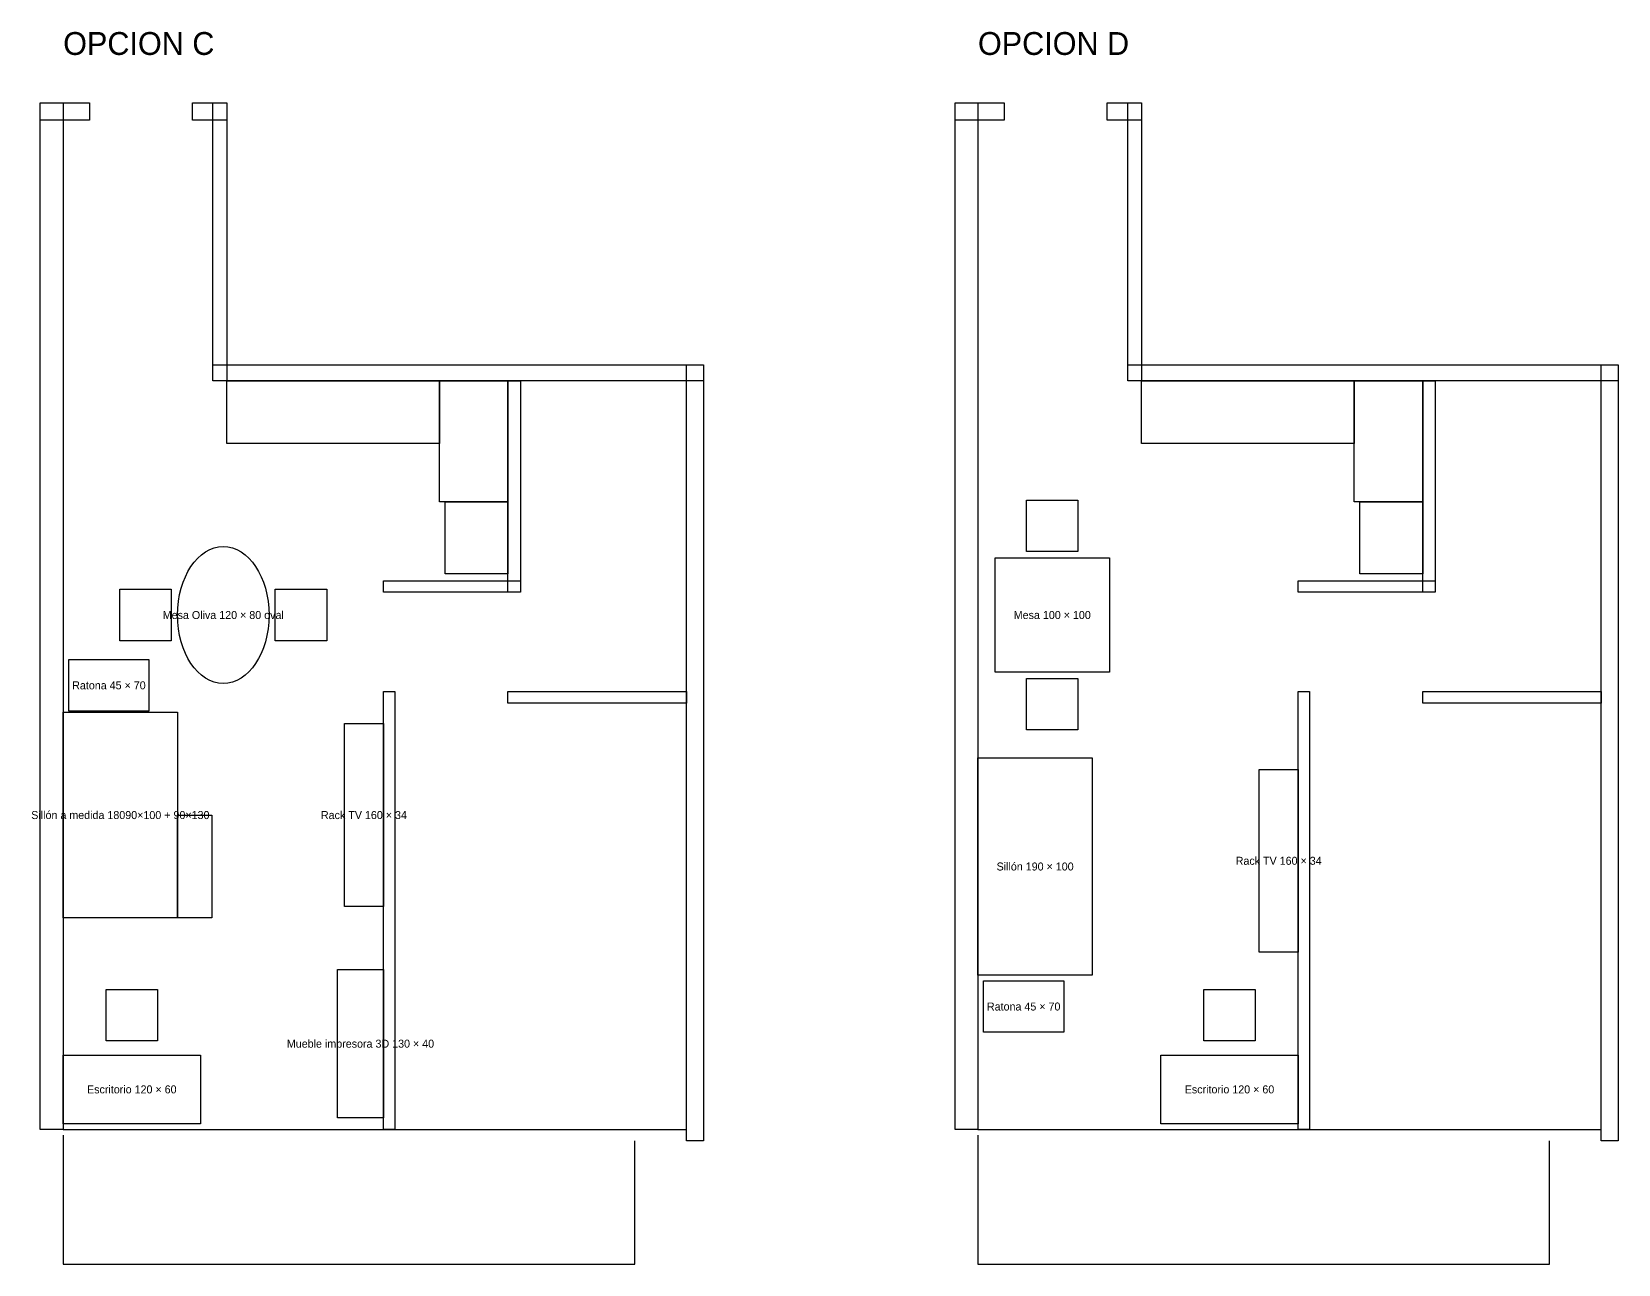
# Model space of a CAD drawing. Header units: metres. Extents: x -0.3 to 37.6, y -7.2 to 3.6.
# Drawn here: x 23.72 to 37.6, y -7.18 to 3.6 of the extents above; entities that cross this region are included whole.
import ezdxf
from ezdxf.enums import TextEntityAlignment as Align

# ---------------------------------------------------------------- set-up
doc = ezdxf.new("R2010")
doc.units = ezdxf.units.M
for name, color, linetype in [('COCINA', 8, 'Continuous'), ('MUEBLES_C', 6, 'Continuous'), ('MUEBLES_D', 4, 'Continuous'), ('MUROS', 7, 'Continuous'), ('TEXTOS', 2, 'Continuous')]:
    doc.layers.add(name, color=color, linetype=linetype)

msp = doc.modelspace()

# ---------------------------------------------------------------- linework, layer by layer
at = {"layer": 'COCINA'}
for points in [[(25.43, 0.55), (27.29, 0.55), (27.29, 0), (25.43, 0)], [(27.29, 0.55), (27.89, 0.55), (27.89, -0.51), (27.29, -0.51)], [(33.43, 0.55), (35.29, 0.55), (35.29, 0), (33.43, 0)], [(35.29, 0.55), (35.89, 0.55), (35.89, -0.51), (35.29, -0.51)], [(27.34, -0.51), (27.89, -0.51), (27.89, -1.14), (27.34, -1.14)], [(35.34, -0.51), (35.89, -0.51), (35.89, -1.14), (35.34, -1.14)]]:
    msp.add_lwpolyline(points, close=True, dxfattribs=at)
at = {"layer": 'MUEBLES_C'}
for points in [[(24.495, -1.275), (24.945, -1.275), (24.945, -1.725), (24.495, -1.725)], [(25.855, -1.275), (26.305, -1.275), (26.305, -1.725), (25.855, -1.725)], [(24.05, -1.89), (24.75, -1.89), (24.75, -2.34), (24.05, -2.34)], [(24, -2.35), (25, -2.35), (25, -4.15), (24, -4.15)], [(26.46, -2.45), (26.8, -2.45), (26.8, -4.05), (26.46, -4.05)], [(25, -3.25), (25.3, -3.25), (25.3, -4.15), (25, -4.15)], [(26.4, -4.6), (26.8, -4.6), (26.8, -5.9), (26.4, -5.9)], [(24.375, -4.775), (24.825, -4.775), (24.825, -5.225), (24.375, -5.225)], [(24, -5.35), (25.2, -5.35), (25.2, -5.95), (24, -5.95)]]:
    msp.add_lwpolyline(points, close=True, dxfattribs=at)
msp.add_ellipse((25.4, -1.5), major_axis=(0, 0.6), ratio=0.666667, dxfattribs=at)
at = {"layer": 'MUEBLES_D'}
for points in [[(32.425, -0.495), (32.875, -0.495), (32.875, -0.945), (32.425, -0.945)], [(32.15, -1), (33.15, -1), (33.15, -2), (32.15, -2)], [(32.425, -2.055), (32.875, -2.055), (32.875, -2.505), (32.425, -2.505)], [(32, -2.75), (33, -2.75), (33, -4.65), (32, -4.65)], [(34.46, -2.85), (34.8, -2.85), (34.8, -4.45), (34.46, -4.45)], [(32.05, -4.7), (32.75, -4.7), (32.75, -5.15), (32.05, -5.15)], [(33.975, -4.775), (34.425, -4.775), (34.425, -5.225), (33.975, -5.225)], [(33.6, -5.35), (34.8, -5.35), (34.8, -5.95), (33.6, -5.95)]]:
    msp.add_lwpolyline(points, close=True, dxfattribs=at)
at = {"layer": 'MUROS'}
for p, q in [((24, -6), (29.45, -6)), ((32, -6), (37.45, -6))]:
    msp.add_line(p, q, dxfattribs=at)
for points in [[(23.8, 2.98), (24, 2.98), (24, -6), (23.8, -6)], [(23.8, 2.98), (24.23, 2.98), (24.23, 2.83), (23.8, 2.83)], [(25.13, 2.98), (25.43, 2.98), (25.43, 2.83), (25.13, 2.83)], [(25.31, 2.98), (25.43, 2.98), (25.43, 0.55), (25.31, 0.55)], [(31.8, 2.98), (32, 2.98), (32, -6), (31.8, -6)], [(31.8, 2.98), (32.23, 2.98), (32.23, 2.83), (31.8, 2.83)], [(33.13, 2.98), (33.43, 2.98), (33.43, 2.83), (33.13, 2.83)], [(33.31, 2.98), (33.43, 2.98), (33.43, 0.55), (33.31, 0.55)], [(25.31, 0.69), (29.6, 0.69), (29.6, 0.55), (25.31, 0.55)], [(29.45, 0.69), (29.6, 0.69), (29.6, -6.1), (29.45, -6.1)], [(33.31, 0.69), (37.6, 0.69), (37.6, 0.55), (33.31, 0.55)], [(37.45, 0.69), (37.6, 0.69), (37.6, -6.1), (37.45, -6.1)], [(27.89, 0.55), (28, 0.55), (28, -1.3), (27.89, -1.3)], [(35.89, 0.55), (36, 0.55), (36, -1.3), (35.89, -1.3)], [(26.8, -1.2), (28, -1.2), (28, -1.3), (26.8, -1.3)], [(34.8, -1.2), (36, -1.2), (36, -1.3), (34.8, -1.3)], [(26.8, -2.17), (26.9, -2.17), (26.9, -6), (26.8, -6)], [(27.89, -2.17), (29.45, -2.17), (29.45, -2.27), (27.89, -2.27)], [(34.8, -2.17), (34.9, -2.17), (34.9, -6), (34.8, -6)], [(35.89, -2.17), (37.45, -2.17), (37.45, -2.27), (35.89, -2.27)]]:
    msp.add_lwpolyline(points, close=True, dxfattribs=at)
for points in [[(24, -6.05), (24, -7.18), (29, -7.18), (29, -6.1)], [(32, -6.05), (32, -7.18), (37, -7.18), (37, -6.1)]]:
    msp.add_lwpolyline(points, dxfattribs=at)

# ---------------------------------------------------------------- texts
at = {"layer": 'TEXTOS'}
for s, p in [('OPCION C', (24, 3.4)), ('OPCION D', (32, 3.4))]:
    msp.add_text(s, height=0.2, dxfattribs=at).set_placement(p)
for s, p in [('Mesa Oliva 120 × 80 oval', (25.4, -1.5)), ('Mesa 100 × 100', (32.65, -1.5)), ('Ratona 45 × 70', (24.4, -2.115)), ('Sillón a medida 18090×100 + 90×130', (24.5, -3.25)), ('Rack TV 160 × 34', (26.63, -3.25)), ('Sillón 190 × 100', (32.5, -3.7)), ('Rack TV 160 × 34', (34.63, -3.65)), ('Ratona 45 × 70', (32.4, -4.925)), ('Mueble impresora 3D 130 × 40', (26.6, -5.25)), ('Escritorio 120 × 60', (24.6, -5.65)), ('Escritorio 120 × 60', (34.2, -5.65))]:
    msp.add_text(s, height=0.07, dxfattribs=at).set_placement(p, align=Align.MIDDLE_CENTER)

doc.saveas('drawing.dxf')
